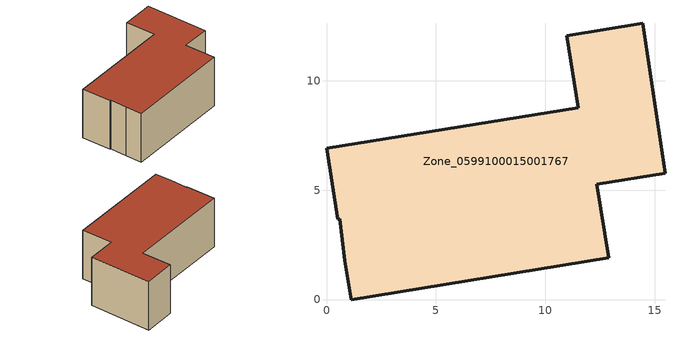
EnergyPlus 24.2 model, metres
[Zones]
Zone_0599100015001767
 floor ground (C_G): 0.83,1.77 0.6,3.69 0.53,3.67 0,6.91 11.5,8.77 10.97,12.05 14.46,12.62 15.47,5.78 12.36,5.26 12.9,1.91 1.12,0 z0.94
 wall outside (C_F): 15.47,5.78 14.46,12.62 10.97,12.05 11.5,8.77 0,6.91 0.53,3.67 0.6,3.69 0.83,1.77 1.12,0 12.9,1.91 12.36,5.26 15.47,5.78 z0.94:6.62
 roof outside (C_R): 0.6,3.69 0.83,1.77 1.12,0 12.9,1.91 12.36,5.26 15.47,5.78 14.46,12.62 10.97,12.05 11.5,8.77 0,6.91 0.53,3.67 z6.62
[BUILDING]
Pand.0599100015001767: North Axis=0; Terrain=City; Loads Convergence Tolerance Value=0.04; Temperature Convergence Tolerance Value=0.4; Solar Distribution=FullExterior; Maximum Number of Warmup Days=25; Minimum Number of Warmup Days=1
[Site:Location]
Rotterdam.The.Hague.AP_ZH_NLD Design_Conditions: Latitude=51.96; Longitude=4.45; Time Zone=1; Elevation=-4.5
[SITE:GROUNDTEMPERATURE:BUILDINGSURFACE]
18, 18, 18, 18, 18, 18, 18, 18, 18, 18, 18, 18
[MATERIAL] Thermal Absorptance=0.9; Solar Absorptance=0.7; Visible Absorptance=0.7
Name | Roughness | Thickness | Conductivity | Density | Specific Heat
G.D.1975-1991 | MediumSmooth | 0.15 | 0.288461 | 540 | 1210
F.D.1975-1991 | Rough | 0.3 | 0.230769 | 1920 | 840
R.D.1975-1991 | MediumRough | 0.2 | 0.153846 | 1500 | 1000
[CONSTRUCTION]
C_G: G.D.1975-1991
C_F: F.D.1975-1991
C_R: R.D.1975-1991
[ZONE]
Zone_0599100015001767: Type=1; Multiplier=1; Ceiling Height=Autocalculate; Volume=Autocalculate; Floor Area=autocalculate; Part of Total Floor Area=Yes
[ZONEINFILTRATION:DESIGNFLOWRATE]
Infil_Zone_0599100015001767: Zone or ZoneList or Space or SpaceList=Zone_0599100015001767; Schedule=AlwaysOn; Design Flow Rate Calculation Method=Flow/Area; Flow Rate per Floor Area=0.0042; Constant Term Coefficient=1; Temperature Term Coefficient=0; Velocity Term Coefficient=0; Velocity Squared Term Coefficient=0
[HVACTEMPLATE:ZONE:IDEALLOADSAIRSYSTEM]
Zone_0599100015001767: Maximum Heating Supply Air Temperature=50; Minimum Cooling Supply Air Temperature=13; Maximum Heating Supply Air Humidity Ratio=0.0156; Minimum Cooling Supply Air Humidity Ratio=0.0077; Heating Limit=NoLimit; Cooling Limit=NoLimit; Dehumidification Control Type=ConstantSensibleHeatRatio; Cooling Sensible Heat Ratio=0.7; Dehumidification Setpoint=60; Humidification Control Type=None; Humidification Setpoint=30; Outdoor Air Method=None; Outdoor Air Flow Rate per Person=0.00944; Outdoor Air Flow Rate per Zone Floor Area=0; Outdoor Air Flow Rate per Zone=0; Demand Controlled Ventilation Type=None; Outdoor Air Economizer Type=NoEconomizer; Heat Recovery Type=None; Sensible Heat Recovery Effectiveness=0.7; Latent Heat Recovery Effectiveness=0.65
[ZONECONTROL:THERMOSTAT]
ThermostatControl_Zone_0599100015001767: Zone or ZoneList=Zone_0599100015001767; Control Type Schedule=DualSetpointControlType; Control 1=Thermostat_Zone_0599100015001767; Temperature Difference Between Cutout And Setpoint=0
[THERMOSTATSETPOINT:DUALSETPOINT]
Thermostat_Zone_0599100015001767: Heating Setpoint Temperature Schedule=HeatingSetpoint_Zone_0599100015001767; Cooling Setpoint Temperature Schedule=CoolingSetpoint_Zone_0599100015001767
[SCHEDULE:COMPACT]
HeatingSetpoint_Zone_0599100015001767: Through: 12/31, For: AllDays, Until: 24:00, 21
CoolingSetpoint_Zone_0599100015001767: Through: 12/31, For: AllDays, Until: 24:00, 24
DualSetpointControlType: Through: 12/31, For: AllDays, Until: 24:00, 4
AlwaysOn: Through: 12/31, For: AllDays, Until: 24:00, 1
